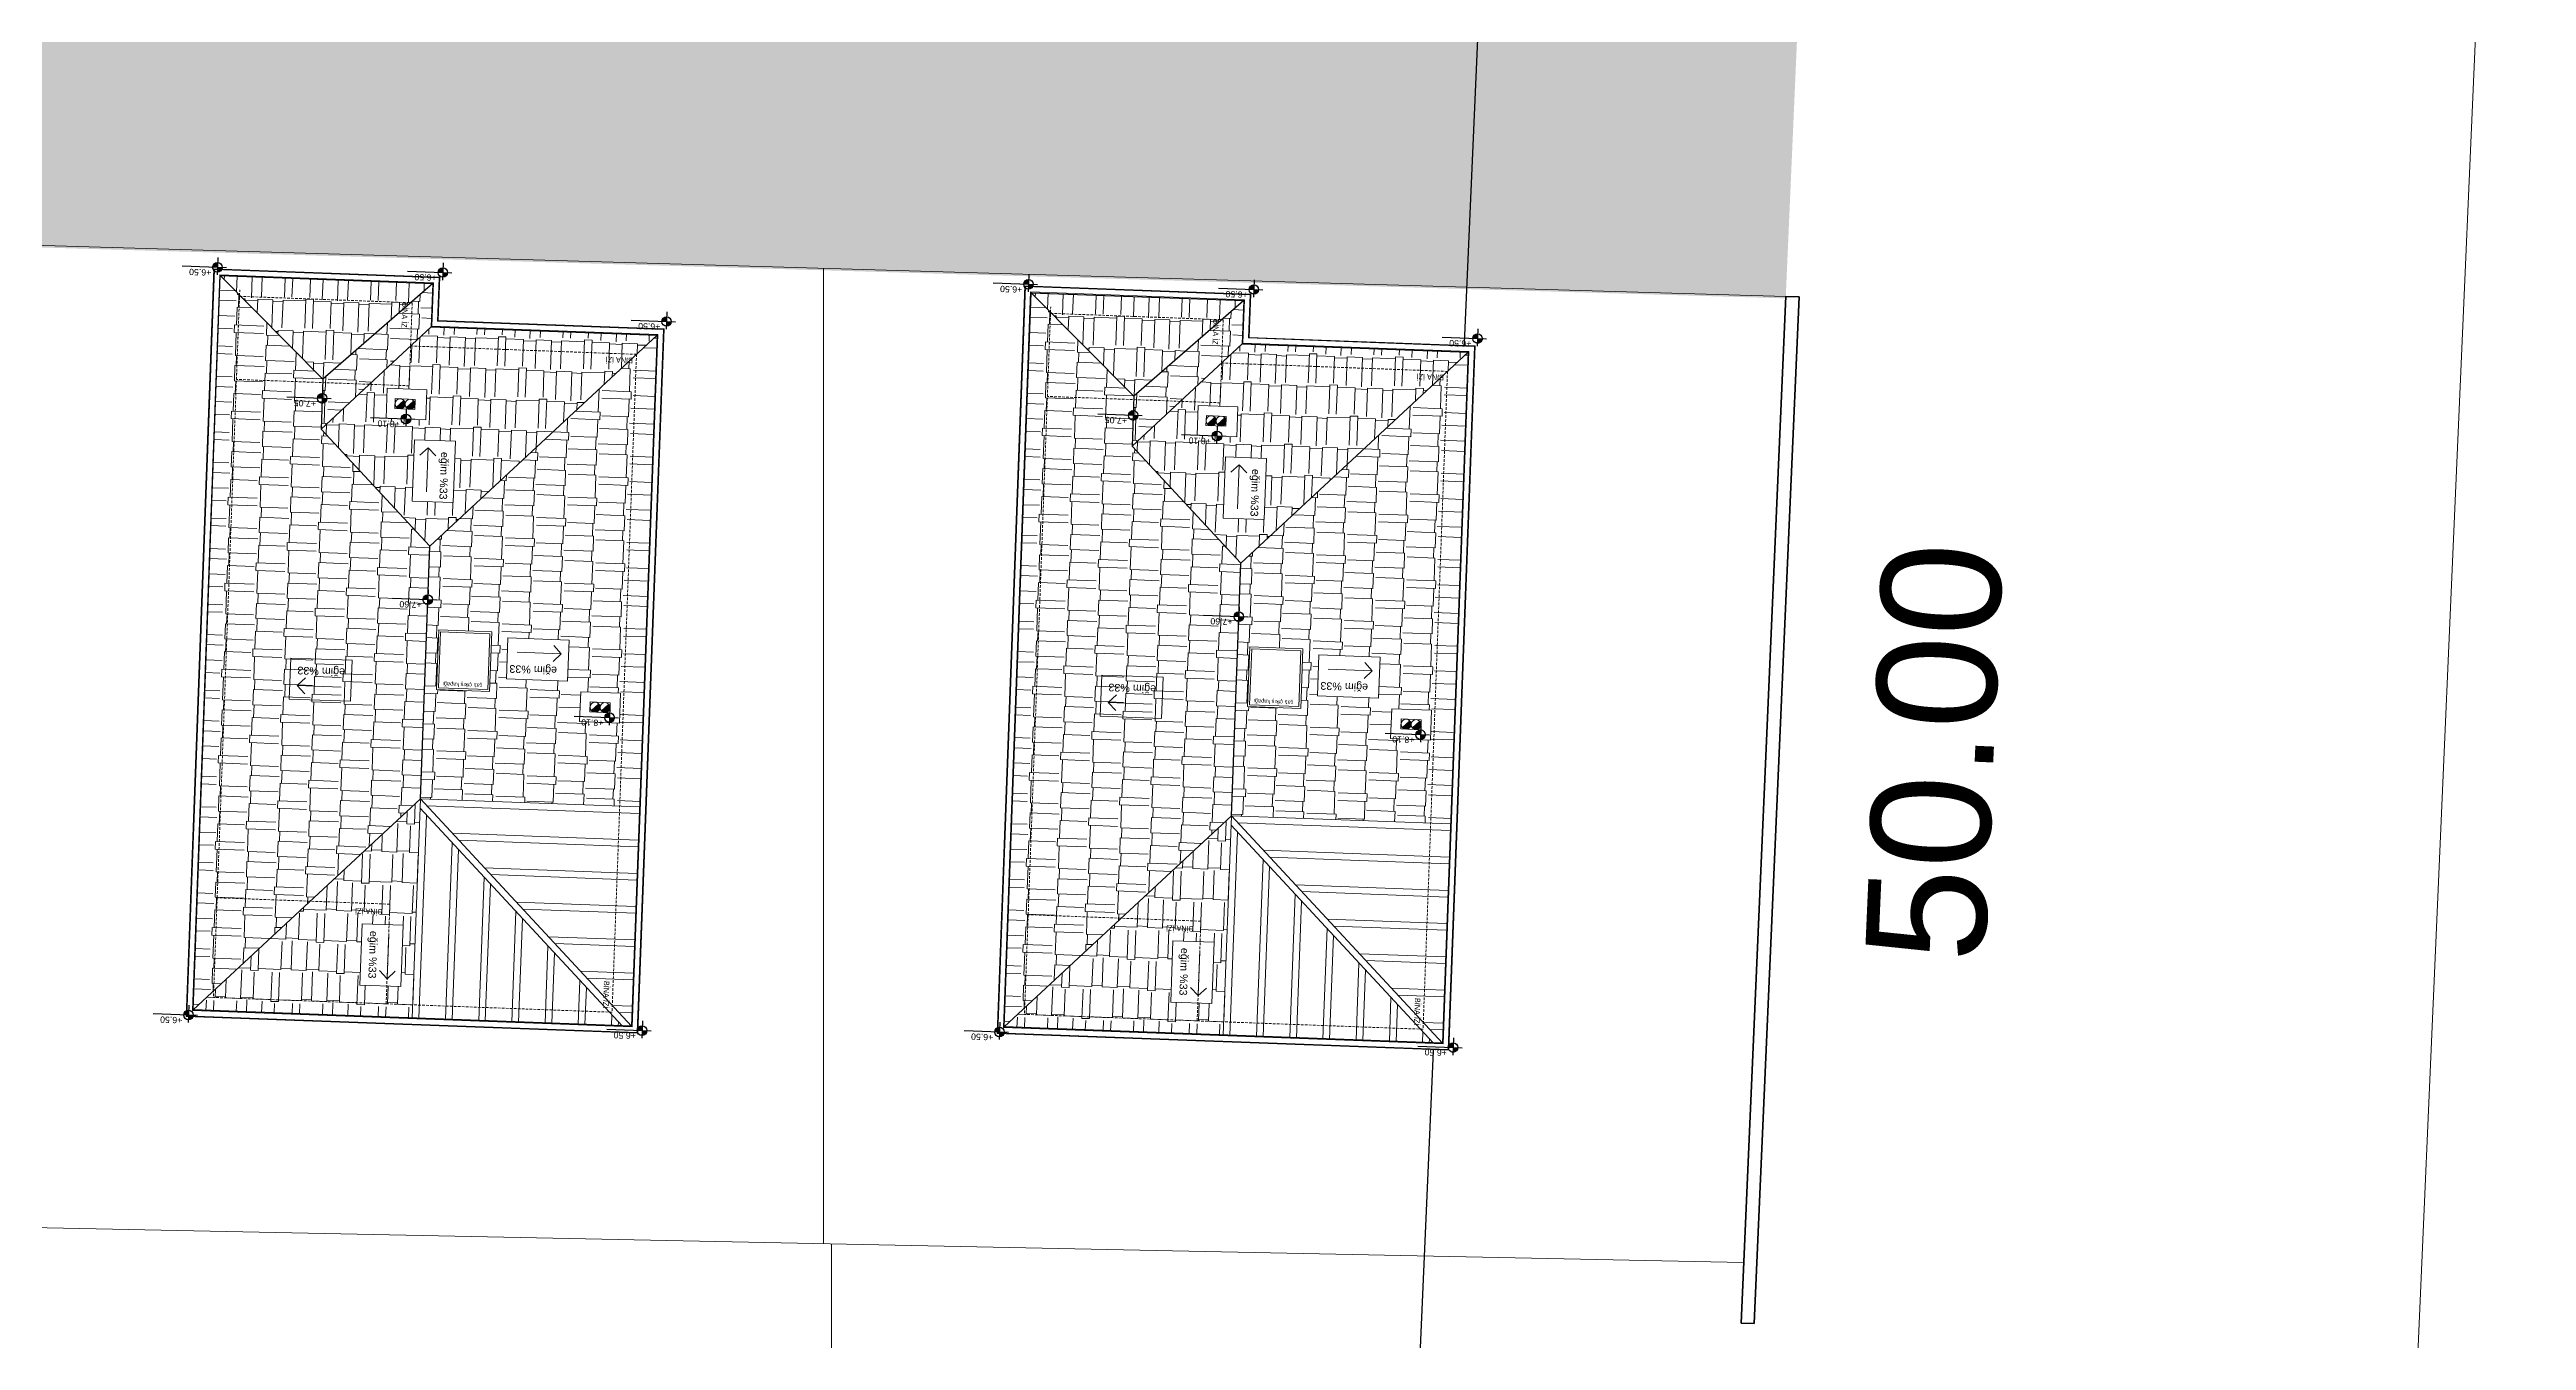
# Model space of a CAD drawing. Header units: centimetres. Extents: x 63871 to 181827, y -95930 to 42199.
# Drawn here: x 175814 to 179540, y -31329 to -29388 of the extents above; entities that cross this region are included whole.
import ezdxf
from ezdxf.enums import TextEntityAlignment as Align

# ---------------------------------------------------------------- set-up
doc = ezdxf.new("R2010")
doc.units = ezdxf.units.CM
doc.linetypes.add('11-021_500-SatisOfisi_220512$0${ Diamond }', pattern=[12, 4, -2, 2, 2, -2])
for name, color, linetype, lineweight in [('03_PARSEL_ALN_YENI', 40, 'Continuous', 0), ('A-AREA-IDEN', 7, 'Continuous', 9), ('ARA SINIRLAR', 225, 'Continuous', 15), ('ARM_Pen_No__252', 8, 'Continuous', 18), ('Baca', 82, 'Continuous', 9), ('İz DÜŞÜMÜ', 7, '11-021_500-SatisOfisi_220512$0${ Diamond }', 18), ('OLUK', 222, 'Continuous', 15), ('PARSEL SINIRI', 12, 'Continuous', 50), ('ROL_CEPHE', 1, 'Continuous', 0), ('TARAMA', 251, 'Continuous', 5), ('Çatı', 144, 'Continuous', 30), ('ÇEKME MESAFESİ', 5, 'Continuous', 25)]:
    doc.layers.add(name, color=color, linetype=linetype, lineweight=lineweight)
doc.layers.add('KOT', color=171, linetype='Continuous')
doc.styles.add('Arial', font='Arial.ttf', dxfattribs={"height": 250})
doc.styles.add('Arial_1', font='Arial.ttf', dxfattribs={"height": 300})
doc.styles.add('MtXpl_Arial_Narrow_1', font='')
doc.styles.get("Standard").update_dxf_attribs({"font": 'Arial.ttf'})
doc.styles.get('MtXpl_Arial_Narrow_1').set_extended_font_data('Arial Narrow')
pattern_1 = [(177.87319, (374095.575, -1795.32), (-98.784803, -42.082955), [22.86, -19.05, 26.67, -11.43, 34.29, -15.24]), (177.87319, (374072.66, -1796.374), (-98.784803, -42.082955), [19.05, -72.39, 15.24, -22.86]), (177.87319, (374027.15, -1789.918), (-98.784803, -42.082955), [11.43, -118.11]), (267.87319, (374095.575, -1795.318), (30.6659616, -46.8903553), [43.815, -139.065]), (267.87319, (374072.73, -1794.47), (30.6659616, -46.8903553), [42.8625, -140.0175]), (267.87319, (374053.694, -1793.763), (30.6659616, -46.8903553), [40.005, -142.875]), (267.87319, (374027.15, -1789.918), (30.6659616, -46.8903553), [43.815, -139.065]), (267.87319, (374015.726, -1789.494), (30.6659616, -46.8903553), [43.815, -139.065]), (267.87319, (373981.354, -1791.076), (30.6659616, -46.8903553), [41.91, -140.97])]
pattern_2 = [(87.87319, (374095.575, -1795.32), (-42.082955, 98.784803), [22.86, -19.05, 26.67, -11.43, 34.29, -15.24]), (87.87319, (374094.52, -1772.403), (-42.082955, 98.784803), [19.05, -72.39, 15.24, -22.86]), (87.87319, (374100.976, -1726.89), (-42.082955, 98.784803), [11.43, -118.11]), (177.87319, (374095.575, -1795.318), (-46.8903553, -30.6659616), [43.815, -139.065]), (177.87319, (374096.424, -1772.474), (-46.8903553, -30.6659616), [42.8625, -140.0175]), (177.87319, (374097.13, -1753.437), (-46.8903553, -30.6659616), [40.005, -142.875]), (177.87319, (374100.976, -1726.89), (-46.8903553, -30.6659616), [43.815, -139.065]), (177.87319, (374101.4, -1715.47), (-46.8903553, -30.6659616), [43.815, -139.065]), (177.87319, (374099.817, -1681.097), (-46.8903553, -30.6659616), [41.91, -140.97])]
pattern_3 = [(177.87319, (375315.563, -1820.9), (-98.784803, -42.082955), [22.86, -19.05, 26.67, -11.43, 34.29, -15.24]), (177.87319, (375292.65, -1821.957), (-98.784803, -42.082955), [19.05, -72.39, 15.24, -22.86]), (177.87319, (375247.136, -1815.5), (-98.784803, -42.082955), [11.43, -118.11]), (267.87319, (375315.563, -1820.902), (30.6659616, -46.8903553), [43.815, -139.065]), (267.87319, (375292.72, -1820.053), (30.6659616, -46.8903553), [42.8625, -140.0175]), (267.87319, (375273.682, -1819.346), (30.6659616, -46.8903553), [40.005, -142.875]), (267.87319, (375247.136, -1815.5), (30.6659616, -46.8903553), [43.815, -139.065]), (267.87319, (375235.714, -1815.077), (30.6659616, -46.8903553), [43.815, -139.065]), (267.87319, (375201.34, -1816.66), (30.6659616, -46.8903553), [41.91, -140.97])]
pattern_4 = [(87.87319, (375315.563, -1820.9), (-42.082955, 98.784803), [22.86, -19.05, 26.67, -11.43, 34.29, -15.24]), (87.87319, (375314.508, -1797.987), (-42.082955, 98.784803), [19.05, -72.39, 15.24, -22.86]), (87.87319, (375320.963, -1752.475), (-42.082955, 98.784803), [11.43, -118.11]), (177.87319, (375315.563, -1820.902), (-46.8903553, -30.6659616), [43.815, -139.065]), (177.87319, (375316.41, -1798.058), (-46.8903553, -30.6659616), [42.8625, -140.0175]), (177.87319, (375317.118, -1779.02), (-46.8903553, -30.6659616), [40.005, -142.875]), (177.87319, (375320.963, -1752.475), (-46.8903553, -30.6659616), [43.815, -139.065]), (177.87319, (375321.388, -1741.053), (-46.8903553, -30.6659616), [43.815, -139.065]), (177.87319, (375319.805, -1706.68), (-46.8903553, -30.6659616), [41.91, -140.97])]

# ---------------------------------------------------------------- blocks, each defined once
blk = doc.blocks.new('afadfa')
at = {"layer": 'Baca'}
h = blk.add_hatch(color=0, dxfattribs=at)
h.dxf.hatch_style = 1
h.paths.add_polyline_path([(525548.6, 4261233.8, 0.670516), (525535.8, 4261228.6, 0.199315), (525538, 4261223.2)])
h = blk.add_hatch(color=0, dxfattribs=at)
h.dxf.hatch_style = 1
h.paths.add_polyline_path([(525563.7, 4261233.8, 0.675614), (525550.8, 4261228.6, 0.202965), (525553, 4261223.2)])
for p, q in [((525538, 4261223.2), (525548.6, 4261233.8)), ((525553, 4261223.2), (525563.7, 4261233.8))]:
    blk.add_line(p, q, dxfattribs=at)
blk.add_lwpolyline([(525535.8, 4261236.1), (525565.8, 4261236), (525565.8, 4261221), (525535.8, 4261221.1)], close=True, dxfattribs=at)
for centre in [(525543.3, 4261228.6), (525558.3, 4261228.6)]:
    blk.add_circle(centre, 7.5, dxfattribs=at)

msp = doc.modelspace()

# ---------------------------------------------------------------- hatches: boundary and pattern name
at = {"layer": 'ARM_Pen_No__252'}
h = msp.add_hatch(dxfattribs=at)
h.set_pattern_fill('AR-HBONE', color=256, scale=0.51)
h.set_pattern_definition([(45, (0, -50000), (0, 73.27889), [155.448, -51.816]), (135, (36.64, -49963.36), (7e-15, 73.27889), [155.448, -51.816])])
h.paths.add_polyline_path([(166587.4, -29014.1), (166646, -29418.8), (178425.7, -29762.2), (178443.2, -29362.6)])

# ---------------------------------------------------------------- linework, layer by layer
at = {"layer": '03_PARSEL_ALN_YENI', "lineweight": 0}
msp.add_line((179321, -32617.3), (179540, -27622.4), dxfattribs=at)
at = {"layer": 'ARA SINIRLAR', "color": 5}
for p, q in [((178425.8, -29759.3), (166646.1, -29415.9)), ((176978.3, -29717.1), (176978.3, -31183.9)), ((166872, -30977), (178362.4, -31212.3)), ((176990.5, -31184.2), (176990.5, -32847.8))]:
    msp.add_line(p, q, dxfattribs=at)
at = {"layer": 'PARSEL SINIRI'}
for p, q in [((178445.8, -29759.9), (178425.8, -29759.3)), ((178358.5, -31303.1), (178378.4, -31303.9))]:
    msp.add_line(p, q, dxfattribs=at)
for points in [[(178358.5, -31303.1), (178425.8, -29759)], [(178378.4, -31303.9), (178445.8, -29759.9)]]:
    msp.add_lwpolyline(points, dxfattribs=at)
at = {"layer": 'ÇEKME MESAFESİ'}
msp.add_lwpolyline([(167715.9, -26282.1), (166969.3, -28297.8), (167520.8, -32108.6), (167588.4, -32168.4), (171622.9, -32254.2), (172718.5, -32277.4), (177562.7, -32379.8), (177815.5, -32385.2), (177831.4, -32370.3), (177946.3, -29738.1), (178260.5, -22584.5)], dxfattribs=at)

# ---------------------------------------------------------------- texts
at = {"layer": 'ROL_CEPHE', "lineweight": 0}
msp.add_text('50.00', height=180, rotation=87.5013, dxfattribs=at).set_placement((178724.7, -30762.5))

# ---------------------------------------------------------------- next in the draw order: wipeouts: each hides what was drawn before it
for points in [[(176738.4, -29807.9), (176699.1, -30867.2), (176019.5, -30841.9), (176061.3, -29717.7), (176401.1, -29730.3), (176398.6, -29795.3)], [(177958.4, -29833.5), (177919.1, -30892.8), (177239.5, -30867.5), (177281.3, -29743.3), (177621, -29755.9), (177618.6, -29820.9)]]:
    msp.add_wipeout(points).dxf.layer = 'OLUK'

# ---------------------------------------------------------------- next in the draw order: hatches: boundary and pattern name
at = {"layer": 'KOT'}
h = msp.add_hatch(color=256, dxfattribs=at)
h.dxf.hatch_style = 1
h.paths.add_polyline_path([(176059.5, -29715.3, 0.009987), (176059.5, -29715.6), (176066.6, -29715.9), (176066.9, -29708.4, 0.414214)])
h = msp.add_hatch(color=256, dxfattribs=at)
h.dxf.hatch_style = 1
h.paths.add_polyline_path([(176066.4, -29722.3, 0.402561), (176073.8, -29715.7), (176066.6, -29715.4)])
h = msp.add_hatch(color=256, dxfattribs=at)
h.dxf.hatch_style = 1
h.paths.add_polyline_path([(176398.5, -29723.2, 0.009987), (176398.5, -29723.5), (176405.7, -29723.7), (176405.9, -29716.3, 0.414214)])
h = msp.add_hatch(color=256, dxfattribs=at)
h.dxf.hatch_style = 1
h.paths.add_polyline_path([(176405.4, -29730.2, 0.402561), (176412.8, -29723.6), (176405.7, -29723.3)])
h = msp.add_hatch(color=256, dxfattribs=at)
h.dxf.hatch_style = 1
h.paths.add_polyline_path([(177279.5, -29740.9, 0.009987), (177279.5, -29741.2), (177286.6, -29741.4), (177286.9, -29734, 0.414214)])
h = msp.add_hatch(color=256, dxfattribs=at)
h.dxf.hatch_style = 1
h.paths.add_polyline_path([(177286.4, -29747.9, 0.402561), (177293.8, -29741.3), (177286.6, -29741)])
h = msp.add_hatch(color=256, dxfattribs=at)
h.dxf.hatch_style = 1
h.paths.add_polyline_path([(177618.5, -29748.7, 0.009987), (177618.5, -29749), (177625.7, -29749.3), (177625.9, -29741.9, 0.414214)])
h = msp.add_hatch(color=256, dxfattribs=at)
h.dxf.hatch_style = 1
h.paths.add_polyline_path([(177625.4, -29755.8, 0.402561), (177632.8, -29749.1), (177625.7, -29748.9)])
h = msp.add_hatch(color=256, dxfattribs=at)
h.dxf.hatch_style = 1
h.paths.add_polyline_path([(176735, -29796.8, 0.009987), (176735, -29797.1), (176742.2, -29797.4), (176742.5, -29789.9, 0.414214)])
h = msp.add_hatch(color=256, dxfattribs=at)
h.dxf.hatch_style = 1
h.paths.add_polyline_path([(176742, -29803.8, 0.402561), (176749.4, -29797.2), (176742.2, -29797)])
h = msp.add_hatch(color=256, dxfattribs=at)
h.dxf.hatch_style = 1
h.paths.add_polyline_path([(177955, -29822.4, 0.009987), (177955, -29822.7), (177962.2, -29823), (177962.5, -29815.5, 0.414214)])
h = msp.add_hatch(color=256, dxfattribs=at)
h.dxf.hatch_style = 1
h.paths.add_polyline_path([(177961.9, -29829.4, 0.402561), (177969.4, -29822.8), (177962.2, -29822.5)])
h = msp.add_hatch(color=256, dxfattribs=at)
h.dxf.hatch_style = 1
h.paths.add_polyline_path([(176217, -29912.4, 0.009987), (176217, -29912.7), (176224.2, -29912.9), (176224.4, -29905.5, 0.414214)])
h = msp.add_hatch(color=256, dxfattribs=at)
h.dxf.hatch_style = 1
h.paths.add_polyline_path([(176223.9, -29919.4, 0.402561), (176231.3, -29912.8), (176224.2, -29912.5)])
h = msp.add_hatch(color=256, dxfattribs=at)
h.dxf.hatch_style = 1
h.paths.add_polyline_path([(176343, -29943.3, 0.009987), (176343, -29943.6), (176350.2, -29943.9), (176350.4, -29936.4, 0.414214)])
h = msp.add_hatch(color=256, dxfattribs=at)
h.dxf.hatch_style = 1
h.paths.add_polyline_path([(176349.9, -29950.3, 0.402561), (176357.3, -29943.7), (176350.2, -29943.5)])
h = msp.add_hatch(color=256, dxfattribs=at)
h.dxf.hatch_style = 1
h.paths.add_polyline_path([(177437, -29938, 0.009987), (177437, -29938.2), (177444.1, -29938.5), (177444.4, -29931.1, 0.414214)])
h = msp.add_hatch(color=256, dxfattribs=at)
h.dxf.hatch_style = 1
h.paths.add_polyline_path([(177443.9, -29945, 0.402561), (177451.3, -29938.4), (177444.2, -29938.1)])
h = msp.add_hatch(color=256, dxfattribs=at)
h.dxf.hatch_style = 1
h.paths.add_polyline_path([(177563, -29968.9, 0.009987), (177563, -29969.2), (177570.2, -29969.5), (177570.4, -29962, 0.414214)])
h = msp.add_hatch(color=256, dxfattribs=at)
h.dxf.hatch_style = 1
h.paths.add_polyline_path([(177569.9, -29975.9, 0.402561), (177577.3, -29969.3), (177570.2, -29969)])
h = msp.add_hatch(color=256, dxfattribs=at)
h.dxf.hatch_style = 1
h.paths.add_polyline_path([(176375.9, -30215, 0.009987), (176375.9, -30215.3), (176383, -30215.6), (176383.3, -30208.1, 0.414214)])
h = msp.add_hatch(color=256, dxfattribs=at)
h.dxf.hatch_style = 1
h.paths.add_polyline_path([(176382.8, -30222, 0.402561), (176390.2, -30215.4), (176383.1, -30215.2)])
h = msp.add_hatch(color=256, dxfattribs=at)
h.dxf.hatch_style = 1
h.paths.add_polyline_path([(177595.9, -30240.6, 0.009987), (177595.9, -30240.9), (177603, -30241.2), (177603.3, -30233.7, 0.414214)])
h = msp.add_hatch(color=256, dxfattribs=at)
h.dxf.hatch_style = 1
h.paths.add_polyline_path([(177602.8, -30247.6, 0.402561), (177610.2, -30241), (177603, -30240.7)])
h = msp.add_hatch(color=256, dxfattribs=at)
h.dxf.hatch_style = 1
h.paths.add_polyline_path([(176649.3, -30392.6, 0.009987), (176649.3, -30392.9), (176656.5, -30393.1), (176656.8, -30385.7, 0.414214)])
h = msp.add_hatch(color=256, dxfattribs=at)
h.dxf.hatch_style = 1
h.paths.add_polyline_path([(176656.2, -30399.6, 0.402561), (176663.6, -30393), (176656.5, -30392.7)])
h = msp.add_hatch(color=256, dxfattribs=at)
h.dxf.hatch_style = 1
h.paths.add_polyline_path([(177869.3, -30418.2, 0.009987), (177869.3, -30418.5), (177876.5, -30418.7), (177876.7, -30411.3, 0.414214)])
h = msp.add_hatch(color=256, dxfattribs=at)
h.dxf.hatch_style = 1
h.paths.add_polyline_path([(177876.2, -30425.2, 0.402561), (177883.6, -30418.6), (177876.5, -30418.3)])
h = msp.add_hatch(color=256, dxfattribs=at)
h.dxf.hatch_style = 1
h.paths.add_polyline_path([(176015.9, -30839.6, 0.009987), (176015.9, -30839.9), (176023, -30840.2), (176023.3, -30832.7, 0.414214)])
h = msp.add_hatch(color=256, dxfattribs=at)
h.dxf.hatch_style = 1
h.paths.add_polyline_path([(176022.8, -30846.6, 0.402561), (176030.2, -30840), (176023.1, -30839.8)])
h = msp.add_hatch(color=256, dxfattribs=at)
h.dxf.hatch_style = 1
h.paths.add_polyline_path([(176698.2, -30863.1, 0.009987), (176698.1, -30863.4), (176705.3, -30863.6), (176705.6, -30856.2, 0.414214)])
h = msp.add_hatch(color=256, dxfattribs=at)
h.dxf.hatch_style = 1
h.paths.add_polyline_path([(176705.1, -30870.1, 0.402561), (176712.5, -30863.5), (176705.3, -30863.2)])
h = msp.add_hatch(color=256, dxfattribs=at)
h.dxf.hatch_style = 1
h.paths.add_polyline_path([(177235.9, -30865.2, 0.009987), (177235.9, -30865.5), (177243, -30865.8), (177243.3, -30858.3, 0.414214)])
h = msp.add_hatch(color=256, dxfattribs=at)
h.dxf.hatch_style = 1
h.paths.add_polyline_path([(177242.8, -30872.2, 0.402561), (177250.2, -30865.6), (177243, -30865.3)])
h = msp.add_hatch(color=256, dxfattribs=at)
h.dxf.hatch_style = 1
h.paths.add_polyline_path([(177918.1, -30888.7, 0.009987), (177918.1, -30889), (177925.3, -30889.2), (177925.6, -30881.8, 0.414214)])
h = msp.add_hatch(color=256, dxfattribs=at)
h.dxf.hatch_style = 1
h.paths.add_polyline_path([(177925.1, -30895.7, 0.402561), (177932.5, -30889.1), (177925.3, -30888.8)])
at = {"layer": 'Çatı', "lineweight": 15}
h = msp.add_hatch(dxfattribs=at)
h.set_pattern_fill('AR-RSHKE', color=251, scale=0.15, angle=267.8732)
h.set_pattern_definition([(267.87319, (374095.575, -1795.32), (42.082955, -98.784803), [22.86, -19.05, 26.67, -11.43, 34.29, -15.24]), (267.87319, (374096.63, -1818.233), (42.082955, -98.784803), [19.05, -72.39, 15.24, -22.86]), (267.87319, (374090.175, -1863.745), (42.082955, -98.784803), [11.43, -118.11]), (357.87319, (374095.575, -1795.318), (46.8903553, 30.6659616), [43.815, -139.065]), (357.87319, (374094.727, -1818.163), (46.8903553, 30.6659616), [42.8625, -140.0175]), (357.87319, (374094.02, -1837.2), (46.8903553, 30.6659616), [40.005, -142.875]), (357.87319, (374090.175, -1863.745), (46.8903553, 30.6659616), [43.815, -139.065]), (357.87319, (374089.75, -1875.167), (46.8903553, 30.6659616), [43.815, -139.065]), (357.87319, (374091.333, -1909.54), (46.8903553, 30.6659616), [41.91, -140.97])])
h.paths.add_polyline_path([(176386, -30135.1), (176222.5, -29958.9), (176222.5, -29958.9), (176225.2, -29883.9), (176070.9, -29728.1), (176029.9, -30832.3), (176371.9, -30514.8)])
h = msp.add_hatch(dxfattribs=at)
h.set_pattern_fill('AR-RSHKE', color=251, scale=0.15, angle=177.8732)
h.set_pattern_definition(pattern_1)
h.paths.add_polyline_path([(176390.7, -29740), (176070.9, -29728.1), (176225.2, -29883.9)])
h.paths.add_polyline_path([(176342.5, -29765.4), (176340.9, -29806.4), (176356.2, -29807), (176357.7, -29766)], flags=24)
h = msp.add_hatch(dxfattribs=at)
h.set_pattern_fill('AR-RSHKE', color=251, scale=0.15, angle=447.8732)
h.set_pattern_definition(pattern_2)
h.paths.add_polyline_path([(176225.2, -29883.9), (176222.5, -29958.9), (176388.3, -29804.9), (176390.7, -29740)])
h.paths.add_polyline_path([(176342.5, -29765.4), (176340.9, -29806.4), (176356.2, -29807), (176357.7, -29766)], flags=25)
h = msp.add_hatch(dxfattribs=at)
h.set_pattern_fill('AR-RSHKE', color=251, scale=0.15, angle=267.8732)
h.set_pattern_definition([(267.87319, (375315.563, -1820.9), (42.082955, -98.784803), [22.86, -19.05, 26.67, -11.43, 34.29, -15.24]), (267.87319, (375316.62, -1843.817), (42.082955, -98.784803), [19.05, -72.39, 15.24, -22.86]), (267.87319, (375310.16, -1889.33), (42.082955, -98.784803), [11.43, -118.11]), (357.87319, (375315.563, -1820.902), (46.8903553, 30.6659616), [43.815, -139.065]), (357.87319, (375314.715, -1843.746), (46.8903553, 30.6659616), [42.8625, -140.0175]), (357.87319, (375314.008, -1862.783), (46.8903553, 30.6659616), [40.005, -142.875]), (357.87319, (375310.162, -1889.33), (46.8903553, 30.6659616), [43.815, -139.065]), (357.87319, (375309.738, -1900.75), (46.8903553, 30.6659616), [43.815, -139.065]), (357.87319, (375311.32, -1935.123), (46.8903553, 30.6659616), [41.91, -140.97])])
h.paths.add_polyline_path([(177606, -30160.6), (177442.4, -29984.5), (177442.4, -29984.5), (177445.2, -29909.5), (177290.9, -29753.7), (177249.9, -30857.9), (177591.9, -30540.4)])
h = msp.add_hatch(dxfattribs=at)
h.set_pattern_fill('AR-RSHKE', color=251, scale=0.15, angle=177.8732)
h.set_pattern_definition(pattern_3)
h.paths.add_polyline_path([(177610.7, -29765.6), (177290.9, -29753.7), (177445.2, -29909.5)])
h.paths.add_polyline_path([(177562.5, -29791), (177560.9, -29832), (177576.2, -29832.6), (177577.7, -29791.6)], flags=24)
h = msp.add_hatch(dxfattribs=at)
h.set_pattern_fill('AR-RSHKE', color=251, scale=0.15, angle=447.8732)
h.set_pattern_definition(pattern_4)
h.paths.add_polyline_path([(177445.2, -29909.5), (177442.4, -29984.5), (177608.3, -29830.5), (177610.7, -29765.6)])
h.paths.add_polyline_path([(177562.5, -29791), (177560.9, -29832), (177576.2, -29832.6), (177577.7, -29791.6)], flags=25)
h = msp.add_hatch(dxfattribs=at)
h.set_pattern_fill('AR-RSHKE', color=251, scale=0.15, angle=177.8732)
h.set_pattern_definition(pattern_1)
h.paths.add_polyline_path([(176222.5, -29958.9), (176386, -30135.1), (176728, -29817.5), (176388.3, -29804.9)])
h.paths.add_polyline_path([(176320.2, -29942.5), (176321.9, -29897.5), (176381.8, -29899.7), (176380.2, -29944.7)], flags=16)
h.paths.add_polyline_path([(176333.7, -29928), (176334.2, -29912.9), (176364.2, -29914.1), (176363.7, -29929.1)], flags=0)
h.paths.add_polyline_path([(176334, -29920.5, -1), (176348.9, -29921, -1), (176363.9, -29921.6, -1), (176348.9, -29921, -1)], flags=0)
h.paths.add_polyline_path([(176363, -29974.9), (176424.8, -29977.2), (176421.3, -30069.3), (176359.6, -30067)], flags=16)
h.paths.add_polyline_path([(176396.9, -29990), (176394, -30067.3), (176417.8, -30068.2), (176420.6, -29990.9)], flags=8)
h.paths.add_polyline_path([(176694.5, -29849.1), (176653.4, -29847.5), (176652.8, -29862.7), (176693.9, -29864.3)], flags=25)
h = msp.add_hatch(dxfattribs=at)
h.set_pattern_fill('AR-RSHKE', color=251, scale=0.15, angle=447.8732)
h.set_pattern_definition(pattern_2)
h.paths.add_polyline_path([(176371.9, -30514.8), (176701.7, -30527), (176728, -29817.5), (176386, -30135.1)])
h.paths.add_polyline_path([(176595.7, -30276.2), (176593.4, -30337.9), (176501.3, -30334.5), (176503.6, -30272.8)], flags=16)
h.paths.add_polyline_path([(176479.5, -30263.6), (176476.1, -30353.6), (176396.2, -30350.6), (176399.5, -30260.6)], flags=16)
h.paths.add_polyline_path([(176476.3, -30266.5), (176473.2, -30350.4), (176399.3, -30347.7), (176402.4, -30263.8)], flags=0)
h.paths.add_polyline_path([(176613.1, -30353.7), (176673, -30355.9), (176671.4, -30400.9), (176611.4, -30398.7)], flags=16)
h.paths.add_polyline_path([(176627.5, -30369.2), (176657.5, -30370.4), (176656.9, -30385.4), (176626.9, -30384.2)], flags=0)
h.paths.add_polyline_path([(176642.2, -30377.3, -1), (176657.2, -30377.9, -1), (176642.2, -30377.3, -1), (176627.2, -30376.7, -1)], flags=0)
h.paths.add_polyline_path([(176580.6, -30310.1), (176503.4, -30307.2), (176502.5, -30330.9), (176579.7, -30333.8)], flags=8)
h.paths.add_polyline_path([(176467.3, -30338.1), (176403.4, -30335.7), (176402.9, -30347.3), (176466.8, -30349.6)], flags=8)
h = msp.add_hatch(dxfattribs=at)
h.set_pattern_fill('AR-RSHKE', color=251, scale=0.15, angle=177.8732)
h.set_pattern_definition(pattern_3)
h.paths.add_polyline_path([(177442.4, -29984.5), (177606, -30160.6), (177948, -29843.1), (177608.3, -29830.5)])
h.paths.add_polyline_path([(177540.2, -29968.1), (177541.9, -29923.1), (177601.8, -29925.3), (177600.1, -29970.3)], flags=16)
h.paths.add_polyline_path([(177553.7, -29953.5), (177554.2, -29938.5), (177584.2, -29939.7), (177583.6, -29954.7)], flags=0)
h.paths.add_polyline_path([(177553.9, -29946.1, -1), (177568.9, -29946.6, -1), (177583.9, -29947.2, -1), (177568.9, -29946.6, -1)], flags=0)
h.paths.add_polyline_path([(177583, -30000.5), (177644.8, -30002.8), (177641.3, -30094.9), (177579.6, -30092.6)], flags=16)
h.paths.add_polyline_path([(177616.9, -30015.6), (177614, -30092.9), (177637.8, -30093.8), (177640.6, -30016.5)], flags=8)
h.paths.add_polyline_path([(177914.5, -29874.7), (177873.4, -29873.1), (177872.8, -29888.3), (177913.9, -29889.9)], flags=25)
h = msp.add_hatch(dxfattribs=at)
h.set_pattern_fill('AR-RSHKE', color=251, scale=0.15, angle=447.8732)
h.set_pattern_definition(pattern_4)
h.paths.add_polyline_path([(177591.9, -30540.4), (177921.7, -30552.6), (177948, -29843.1), (177606, -30160.6)])
h.paths.add_polyline_path([(177815.7, -30301.8), (177813.4, -30363.5), (177721.3, -30360.1), (177723.6, -30298.4)], flags=16)
h.paths.add_polyline_path([(177699.4, -30289.2), (177696.1, -30379.1), (177616.2, -30376.2), (177619.5, -30286.2)], flags=16)
h.paths.add_polyline_path([(177696.3, -30292.1), (177693.2, -30376), (177619.3, -30373.3), (177622.4, -30289.3)], flags=0)
h.paths.add_polyline_path([(177833.1, -30379.3), (177893, -30381.5), (177891.3, -30426.5), (177831.4, -30424.2)], flags=16)
h.paths.add_polyline_path([(177847.5, -30394.8), (177877.5, -30395.9), (177876.9, -30411), (177846.9, -30409.8)], flags=0)
h.paths.add_polyline_path([(177862.2, -30402.9, -1), (177877.2, -30403.4, -1), (177862.2, -30402.9, -1), (177847.2, -30402.3, -1)], flags=0)
h.paths.add_polyline_path([(177800.6, -30335.7), (177723.3, -30332.8), (177722.5, -30356.5), (177799.7, -30359.4)], flags=8)
h.paths.add_polyline_path([(177687.3, -30363.7), (177623.4, -30361.3), (177622.9, -30372.9), (177686.8, -30375.2)], flags=8)
h = msp.add_hatch(dxfattribs=at)
h.set_pattern_fill('AR-RSHKE', color=251, scale=0.15, angle=357.8732)
h.set_pattern_definition([(357.87319, (374095.575, -1795.32), (98.784803, 42.082955), [22.86, -19.05, 26.67, -11.43, 34.29, -15.24]), (357.87319, (374118.49, -1794.263), (98.784803, 42.082955), [19.05, -72.39, 15.24, -22.86]), (357.87319, (374164, -1800.72), (98.784803, 42.082955), [11.43, -118.11]), (87.87319, (374095.575, -1795.318), (-30.6659616, 46.8903553), [43.815, -139.065]), (87.87319, (374118.42, -1796.167), (-30.6659616, 46.8903553), [42.8625, -140.0175]), (87.87319, (374137.456, -1796.874), (-30.6659616, 46.8903553), [40.005, -142.875]), (87.87319, (374164.002, -1800.72), (-30.6659616, 46.8903553), [43.815, -139.065]), (87.87319, (374175.424, -1801.143), (-30.6659616, 46.8903553), [43.815, -139.065]), (87.87319, (374209.796, -1799.56), (-30.6659616, 46.8903553), [41.91, -140.97])])
h.paths.add_polyline_path([(176371.9, -30514.8), (176029.9, -30832.3), (176359.7, -30844.6)])
h.paths.add_polyline_path([(176345.8, -30705), (176342.4, -30797.1), (176280.6, -30794.8), (176284.1, -30702.8)], flags=16)
h.paths.add_polyline_path([(176290.1, -30710.2), (176287.2, -30787.4), (176310.9, -30788.3), (176313.8, -30711)], flags=8)
h.paths.add_polyline_path([(176317.7, -30678.2), (176276.6, -30676.6), (176276.1, -30691.9), (176317.1, -30693.4)], flags=24)
h = msp.add_hatch(dxfattribs=at)
h.set_pattern_fill('AR-RSHKE', color=251, scale=0.15, angle=357.8732)
h.set_pattern_definition([(357.87319, (375315.563, -1820.9), (98.784803, 42.082955), [22.86, -19.05, 26.67, -11.43, 34.29, -15.24]), (357.87319, (375338.48, -1819.846), (98.784803, 42.082955), [19.05, -72.39, 15.24, -22.86]), (357.87319, (375383.99, -1826.302), (98.784803, 42.082955), [11.43, -118.11]), (87.87319, (375315.563, -1820.902), (-30.6659616, 46.8903553), [43.815, -139.065]), (87.87319, (375338.407, -1821.75), (-30.6659616, 46.8903553), [42.8625, -140.0175]), (87.87319, (375357.444, -1822.457), (-30.6659616, 46.8903553), [40.005, -142.875]), (87.87319, (375383.99, -1826.302), (-30.6659616, 46.8903553), [43.815, -139.065]), (87.87319, (375395.412, -1826.727), (-30.6659616, 46.8903553), [43.815, -139.065]), (87.87319, (375429.784, -1825.144), (-30.6659616, 46.8903553), [41.91, -140.97])])
h.paths.add_polyline_path([(177591.9, -30540.4), (177249.9, -30857.9), (177579.7, -30870.2)])
h.paths.add_polyline_path([(177565.8, -30730.6), (177562.4, -30822.7), (177500.6, -30820.4), (177504, -30728.3)], flags=16)
h.paths.add_polyline_path([(177510, -30735.7), (177507.2, -30813), (177530.9, -30813.9), (177533.8, -30736.6)], flags=8)
h.paths.add_polyline_path([(177537.7, -30703.8), (177496.6, -30702.2), (177496, -30717.4), (177537.1, -30719)], flags=24)

# ---------------------------------------------------------------- next in the draw order: linework, layer by layer
at = {"layer": 'A-AREA-IDEN'}
for p, q in [((176383.5, -29986.8), (176371.2, -29998.2)), ((176381, -30053), (176383.5, -29986.8)), ((176383.5, -29986.8), (176394.9, -29999.1)), ((177603.5, -30012.4), (177591.2, -30023.8)), ((177601, -30078.6), (177603.5, -30012.4)), ((177603.5, -30012.4), (177614.9, -30024.7)), ((176583.9, -30296.7), (176572.4, -30284.4)), ((176517.6, -30294.2), (176583.9, -30296.7)), ((176583.9, -30296.7), (176571.5, -30308.1)), ((177737.6, -30319.8), (177803.8, -30322.3)), ((177803.8, -30322.3), (177791.5, -30333.7)), ((177803.8, -30322.3), (177792.4, -30309.9)), ((176186.6, -30344.3), (176198.9, -30332.9)), ((176252.8, -30346.8), (176186.6, -30344.3)), ((176186.6, -30344.3), (176198, -30356.7)), ((177406.6, -30369.9), (177418.9, -30358.5)), ((177472.8, -30372.4), (177406.6, -30369.9)), ((177406.6, -30369.9), (177418, -30382.2)), ((176324.4, -30719), (176321.9, -30785.3)), ((176321.9, -30785.3), (176310.5, -30772.9)), ((176321.9, -30785.3), (176334.2, -30773.8)), ((177544.3, -30744.6), (177541.9, -30810.8)), ((177541.9, -30810.8), (177530.4, -30798.5)), ((177541.9, -30810.8), (177554.2, -30799.4))]:
    msp.add_line(p, q, dxfattribs=at)
for points in [[(176359.6, -30067), (176363, -29974.9), (176424.8, -29977.2), (176421.3, -30069.3)], [(177579.6, -30092.6), (177583, -30000.5), (177644.8, -30002.8), (177641.3, -30094.9)], [(176476.1, -30353.6), (176396.2, -30350.6), (176399.5, -30260.6), (176479.5, -30263.6)], [(176473.2, -30350.4), (176399.3, -30347.7), (176402.4, -30263.8), (176476.3, -30266.5)], [(176503.6, -30272.8), (176595.7, -30276.2), (176593.4, -30337.9), (176501.3, -30334.5)], [(177696.1, -30379.1), (177616.2, -30376.2), (177619.5, -30286.2), (177699.4, -30289.2)], [(177693.2, -30376), (177619.3, -30373.3), (177622.4, -30289.3), (177696.3, -30292.1)], [(176266.8, -30368.2), (176174.7, -30364.8), (176177, -30303.1), (176269.1, -30306.5)], [(177486.8, -30393.8), (177394.7, -30390.4), (177397, -30328.7), (177489.1, -30332.1)], [(177723.6, -30298.4), (177815.7, -30301.8), (177813.4, -30363.5), (177721.3, -30360.1)], [(176345.8, -30705), (176342.4, -30797.1), (176280.6, -30794.8), (176284.1, -30702.8)], [(177565.8, -30730.6), (177562.4, -30822.7), (177500.6, -30820.4), (177504, -30728.3)]]:
    msp.add_lwpolyline(points, close=True, dxfattribs=at)
at = {"layer": 'Baca'}
for points in [[(176381.8, -29899.7), (176321.9, -29897.5), (176320.2, -29942.5), (176380.2, -29944.7)], [(177601.8, -29925.3), (177541.9, -29923.1), (177540.2, -29968.1), (177600.1, -29970.3)], [(176673, -30355.9), (176613.1, -30353.7), (176611.4, -30398.7), (176671.4, -30400.9)], [(177893, -30381.5), (177833.1, -30379.3), (177831.4, -30424.2), (177891.3, -30426.5)]]:
    msp.add_lwpolyline(points, close=True, dxfattribs=at)
at = {"layer": 'İz DÜŞÜMÜ'}
for p, q in [((176066.2, -30663.6), (176060.6, -30813.5)), ((177286.2, -30689.1), (177280.6, -30839)), ((176320.4, -30823.1), (176060.6, -30813.5)), ((177540.4, -30848.7), (177280.6, -30839))]:
    msp.add_line(p, q, dxfattribs=at)
for points in [[(176357.2, -29833.8), (176355, -29893.7), (176095.1, -29884.1), (176099.8, -29759.2), (176359.6, -29768.8), (176357.2, -29833.8), (176697, -29846.4), (176660.2, -30835.7), (176320.4, -30823.1), (176326, -30673.2), (176066.2, -30663.6), (176100.2, -29749.2)], [(177577.2, -29859.4), (177575, -29919.3), (177315.1, -29909.7), (177319.8, -29784.8), (177579.6, -29794.4), (177577.2, -29859.4), (177916.9, -29872), (177880.2, -30861.3), (177540.4, -30848.7), (177546, -30698.8), (177286.2, -30689.1), (177320.1, -29774.8)]]:
    msp.add_lwpolyline(points, dxfattribs=at)
at = {"layer": 'KOT'}
for p, q in [((176080.3, -29716.4), (176013.5, -29713.9)), ((176067.2, -29700.8), (176066.2, -29726.8)), ((176419.3, -29724.2), (176352.5, -29721.7)), ((176406.2, -29708.6), (176405.3, -29734.7)), ((177287.2, -29726.4), (177286.2, -29752.4)), ((177300.3, -29741.9), (177233.5, -29739.5)), ((177639.3, -29749.8), (177572.5, -29747.3)), ((177626.2, -29734.2), (177625.2, -29760.3)), ((176755.8, -29797.9), (176689.1, -29795.4)), ((176742.8, -29782.3), (176741.8, -29808.4)), ((177975.8, -29823.5), (177909, -29821)), ((177962.7, -29807.9), (177961.8, -29833.9)), ((176237.8, -29913.4), (176171, -29911)), ((176224.7, -29897.8), (176223.8, -29923.9)), ((176363.8, -29944.4), (176297, -29941.9)), ((176350.7, -29928.8), (176349.8, -29954.8)), ((177457.8, -29939), (177391, -29936.5)), ((177444.7, -29923.4), (177443.7, -29949.5)), ((177570.7, -29954.4), (177569.7, -29980.4)), ((177583.8, -29970), (177517, -29967.5)), ((176396.7, -30216.1), (176329.9, -30213.6)), ((176383.6, -30200.5), (176382.6, -30226.5)), ((177616.7, -30241.7), (177549.9, -30239.2)), ((177603.6, -30226.1), (177602.6, -30252.1)), ((176670.1, -30393.6), (176603.3, -30391.2)), ((176657, -30378.1), (176656.1, -30404.1)), ((177877, -30403.6), (177876.1, -30429.7)), ((177890.1, -30419.2), (177823.3, -30416.7)), ((176036.7, -30840.7), (175969.9, -30838.2)), ((176023.6, -30825.1), (176022.6, -30851.2)), ((176705.9, -30848.6), (176704.9, -30874.6)), ((177243.6, -30850.7), (177242.6, -30876.7)), ((176718.9, -30864.2), (176652.2, -30861.7)), ((177256.7, -30866.3), (177189.9, -30863.8)), ((177938.9, -30889.7), (177872.2, -30887.3)), ((177925.9, -30874.2), (177924.9, -30900.2))]:
    msp.add_line(p, q, dxfattribs=at)
for centre in [(176066.6, -29715.6), (176405.7, -29723.4), (177286.6, -29741.1), (177625.7, -29749), (176742.2, -29797.1), (177962.2, -29822.7), (176224.2, -29912.6), (176350.2, -29943.6), (177444.2, -29938.2), (177570.2, -29969.2), (176383, -30215.3), (177603, -30240.9), (176656.5, -30392.8), (177876.5, -30418.4), (176023, -30839.9), (176705.3, -30863.4), (177243, -30865.5), (177925.3, -30888.9)]:
    msp.add_circle(centre, 7.17, dxfattribs=at)
at = {"layer": 'OLUK'}
for points in [[(176401.1, -29730.3), (176398.6, -29795.3), (176738.4, -29807.9), (176699.1, -30867.2), (176019.5, -30841.9), (176061.3, -29717.7)], [(176400, -29731.3), (176397.6, -29796.3), (176737.4, -29808.9), (176698.1, -30866.1), (176020.6, -30841), (176062.3, -29718.8)], [(176391.7, -29739), (176389.3, -29804), (176729.1, -29816.6), (176690.4, -30857.9), (176028.9, -30833.3), (176070, -29727.1)], [(177621, -29755.9), (177618.6, -29820.9), (177958.4, -29833.5), (177919.1, -30892.8), (177239.5, -30867.5), (177281.3, -29743.3)], [(177620, -29756.9), (177617.6, -29821.8), (177957.4, -29834.5), (177918.1, -30891.7), (177240.6, -30866.6), (177282.2, -29744.3)], [(177611.7, -29764.6), (177609.3, -29829.5), (177949.1, -29842.2), (177910.4, -30883.4), (177248.9, -30858.9), (177289.9, -29752.6)]]:
    msp.add_lwpolyline(points, close=True, dxfattribs=at)
at = {"layer": 'TARAMA'}
for p, q in [((176371.9, -30514.8), (176359.7, -30844.6)), ((176371.9, -30514.8), (176689.5, -30856.8)), ((176371.9, -30514.8), (176701.7, -30527)), ((176381, -30539.3), (176369.7, -30844.9)), ((176675.3, -30856.3), (176371.4, -30528.9)), ((176381.5, -30525.2), (176701.3, -30537)), ((177591.9, -30540.4), (177579.7, -30870.2)), ((177591.9, -30540.4), (177909.4, -30882.4)), ((177591.9, -30540.4), (177921.7, -30552.6)), ((177601.5, -30550.7), (177921.3, -30562.6)), ((176419.5, -30580.8), (176409.6, -30846.4)), ((176420, -30566.6), (176699.8, -30577)), ((176429.7, -30577), (176699.5, -30587)), ((177601, -30564.9), (177589.7, -30870.5)), ((177895.3, -30881.9), (177591.4, -30554.5)), ((176429.1, -30591.1), (176419.6, -30846.8)), ((176468.1, -30618.4), (176698, -30627)), ((177639.5, -30606.3), (177629.6, -30872)), ((177649.1, -30616.7), (177639.6, -30872.4)), ((177640, -30592.2), (177919.8, -30602.6)), ((177649.6, -30602.6), (177919.5, -30612.6)), ((176467.6, -30632.6), (176459.6, -30848.3)), ((176477.2, -30642.9), (176469.6, -30848.7)), ((176477.8, -30628.8), (176697.6, -30637)), ((177687.6, -30658.2), (177679.6, -30873.9)), ((177688.1, -30644), (177918, -30652.6)), ((177697.8, -30654.4), (177917.6, -30662.6)), ((176515.7, -30684.4), (176509.6, -30850.1)), ((176516.3, -30670.3), (176696.1, -30676.9)), ((176525.4, -30694.8), (176519.6, -30850.5)), ((176525.9, -30680.6), (176695.8, -30686.9)), ((177697.2, -30668.5), (177689.6, -30874.2)), ((177736.2, -30695.8), (177916.1, -30702.5)), ((176563.8, -30736.2), (176559.5, -30852)), ((176564.4, -30722.1), (176694.3, -30726.9)), ((176574, -30732.4), (176693.9, -30736.9)), ((177735.7, -30710), (177729.6, -30875.7)), ((177745.3, -30720.3), (177739.6, -30876.1)), ((177745.9, -30706.2), (177915.7, -30712.5)), ((176573.5, -30746.6), (176569.5, -30852.4)), ((176612.5, -30773.9), (176692.4, -30776.9)), ((177783.8, -30761.8), (177779.5, -30877.6)), ((177784.4, -30747.7), (177914.3, -30752.5)), ((177793.5, -30772.2), (177789.5, -30877.9)), ((177794, -30758), (177913.9, -30762.5)), ((176612, -30788), (176609.5, -30853.9)), ((176621.6, -30798.4), (176619.5, -30854.2)), ((176622.1, -30784.3), (176692, -30786.9)), ((177831.9, -30813.6), (177829.5, -30879.4)), ((177832.5, -30799.5), (177912.4, -30802.5)), ((177842.1, -30809.9), (177912, -30812.5)), ((176660.1, -30839.9), (176659.5, -30855.7)), ((176660.6, -30825.7), (176690.6, -30826.8)), ((176669.7, -30850.2), (176669.5, -30856.1)), ((176670.2, -30836.1), (176690.2, -30836.8)), ((177841.6, -30824), (177839.5, -30879.8)), ((177880, -30865.4), (177879.5, -30881.3)), ((177880.6, -30851.3), (177910.6, -30852.4)), ((177889.7, -30875.8), (177889.5, -30881.7)), ((177890.2, -30861.7), (177910.2, -30862.4))]:
    msp.add_line(p, q, dxfattribs=at)
at = {"layer": 'Çatı'}
for p, q in [((176225.2, -29883.9), (176070.9, -29728.1)), ((176390.7, -29740), (176225.2, -29883.9)), ((177445.2, -29909.5), (177290.9, -29753.7)), ((177610.7, -29765.6), (177445.2, -29909.5)), ((176222.5, -29958.9), (176388.3, -29804.9)), ((176386, -30135.1), (176728, -29817.5)), ((177442.4, -29984.5), (177608.3, -29830.5)), ((177606, -30160.6), (177948, -29843.1)), ((176225.2, -29883.9), (176222.5, -29958.9)), ((177445.2, -29909.5), (177442.4, -29984.5)), ((176386, -30135.1), (176222.5, -29958.9)), ((177606, -30160.6), (177442.4, -29984.5)), ((176371.9, -30514.8), (176386, -30135.1)), ((177591.9, -30540.4), (177606, -30160.6)), ((176371.9, -30514.8), (176029.9, -30832.3)), ((176689.5, -30856.8), (176371.9, -30514.8)), ((177591.9, -30540.4), (177249.9, -30857.9)), ((177909.4, -30882.4), (177591.9, -30540.4))]:
    msp.add_line(p, q, dxfattribs=at)
for points in [[(176390.7, -29740), (176388.3, -29804.9), (176728, -29817.5), (176689.5, -30856.8), (176029.9, -30832.3), (176070.9, -29728.1)], [(177610.7, -29765.6), (177608.3, -29830.5), (177948, -29843.1), (177909.4, -30882.4), (177249.9, -30857.9), (177290.9, -29753.7)]]:
    msp.add_lwpolyline(points, close=True, dxfattribs=at)

# ---------------------------------------------------------------- next in the draw order: block references
at = {"layer": 'Baca', "rotation": 177.8731895439683}
for p in [(859677.5, 4208868.2), (860897.5, 4208842.7), (859970.8, 4208412), (861190.8, 4208386.4)]:
    msp.add_blockref('afadfa', p, dxfattribs=at)

# ---------------------------------------------------------------- next in the draw order: texts
at = {"style": 'MtXpl_Arial_Narrow_1'}
for rotation, p in [(267.8302, (176344.9, -29768)), (267.8302, (177564.9, -29793.6)), (177.8302, (176691.8, -29851.5)), (177.8302, (177911.8, -29877.1)), (177.8302, (176315, -30680.6)), (177.8302, (177535, -30706.2)), (267.8302, (176648, -30788.5)), (267.8302, (177868, -30814.1))]:
    msp.add_text('BİNA İZİ', height=8.32, rotation=rotation, dxfattribs=at).set_placement(p)
at = {"layer": 'A-AREA-IDEN', "style": 'Arial_1'}
for p in [(176435.2, -30340.6), (177655.2, -30366.2)]:
    msp.add_text('çatı çıkış kapağı', height=5.953, rotation=177.8732, dxfattribs=at).set_placement(p, align=Align.CENTER)
at = {"layer": 'A-AREA-IDEN', "char_height": 11.52, "width": 136.287, "attachment_point": 2, "line_spacing_factor": 0.941778, "style": 'Arial'}
for insert, rotation in [((176413.3, -30029.2), 267.8732), ((177633.3, -30054.8), 267.8732), ((176222.5, -30328.9), 177.8732), ((176541.4, -30326.5), 177.8732), ((177442.5, -30354.4), 177.8732), ((177761.4, -30352), 177.8732), ((176306.4, -30749.4), 267.8732), ((177526.4, -30775), 267.8732)]:
    msp.add_mtext('eğim %33', dxfattribs=dict(at, insert=insert, rotation=rotation))
at = {"layer": 'KOT', "char_height": 9.45, "width": 57.696, "attachment_point": 2, "rotation": 177.8732, "line_spacing_factor": 0.941778, "style": 'Arial_1'}
for s, insert in [('+6.50', (176040.5, -29727.7)), ('+6.50', (176379.5, -29735.5)), ('+6.50', (177260.4, -29753.3)), ('+6.50', (177599.5, -29761.1)), ('+6.50', (176716, -29809.2)), ('+6.50', (177936, -29834.8)), ('+7.05', (176198, -29924.8)), ('+8.10', (176324, -29955.7)), ('+7.05', (177418, -29950.3)), ('+8.10', (177544, -29981.3)), ('+7.60', (176356.9, -30227.4)), ('+7.60', (177576.8, -30253)), ('+8.10', (176630.3, -30405)), ('+8.10', (177850.3, -30430.5)), ('+6.50', (175996.9, -30852)), ('+6.50', (176679.1, -30875.5)), ('+6.50', (177216.8, -30877.6)), ('+6.50', (177899.1, -30901.1))]:
    msp.add_mtext(s, dxfattribs=dict(at, insert=insert))

doc.saveas('drawing.dxf')
